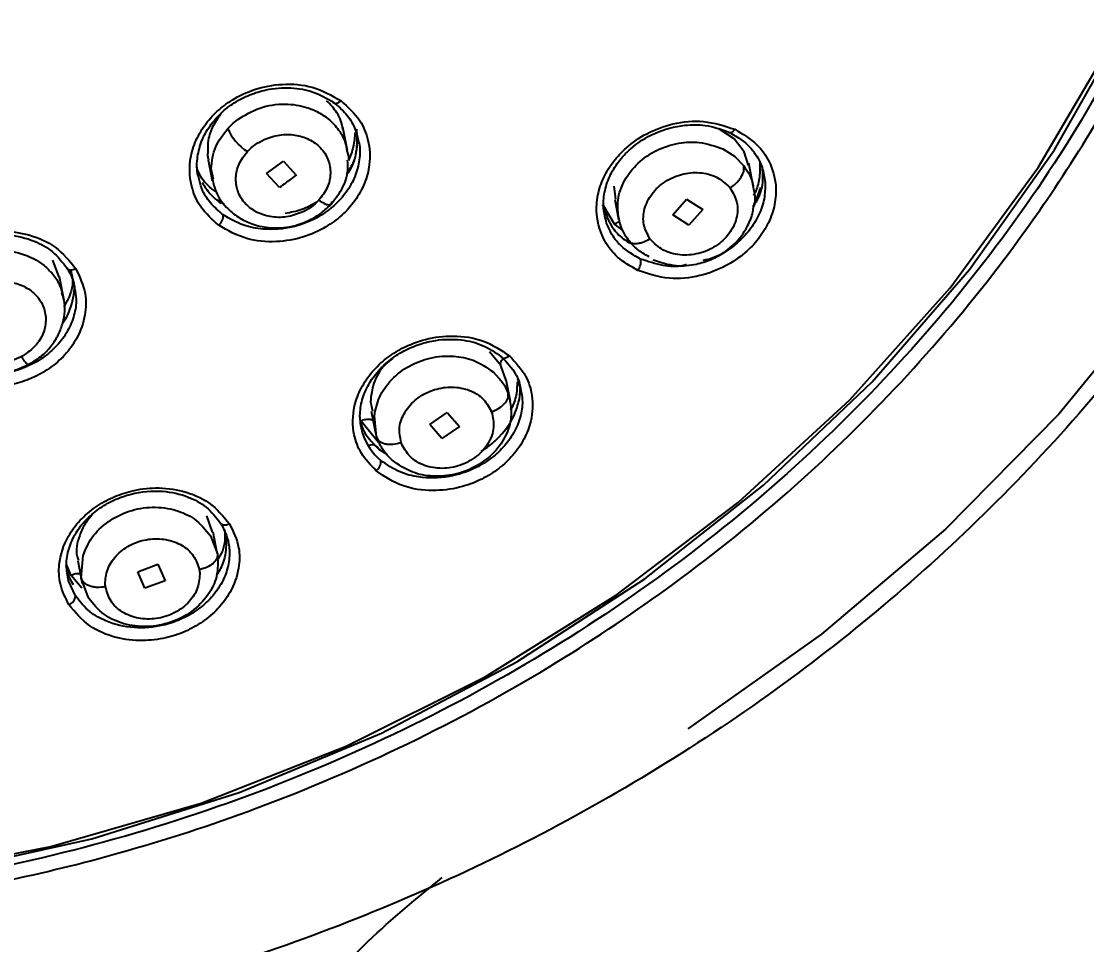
# Model space of a CAD drawing. Header units: millimetres. Extents: x 6110 to 6704, y -2661 to -1821.
# Drawn here: x 6323.57 to 6329.73, y -2186.11 to -2180.77 of the extents above; entities that cross this region are included whole.
import ezdxf

# ---------------------------------------------------------------- set-up
doc = ezdxf.new("R2010")
doc.units = ezdxf.units.MM
doc.header["$LTSCALE"] = 0.1
doc.layers.get('0').update_dxf_attribs({"lineweight": 15})
doc.layers.add('DIM', color=3, linetype='Continuous', lineweight=9)
doc.styles.get("Standard").update_dxf_attribs({"font": 'arial.ttf'})
doc.dimstyles.new('ISO-25', dxfattribs={"dimtxt": 2.5, "dimasz": 2.5, "dimexe": 1.25, "dimexo": 0.625, "dimtad": 1, "dimlfac": 5, "dimtxsty": 'Standard', "dimcen": 2.5, "dimadec": 0, "dimazin": 0, "dimtfac": 1, "dimtmove": 0, "dimatfit": 3, "dimfxl": 0, "dimarcsym": 0})

# ---------------------------------------------------------------- blocks, each defined once
blk = doc.blocks.new('*D49')
at = {"layer": 'Defpoints', "color": 0}
for p in [(6307.9519, -2080.7498), (6411.4918, -2580.4433), (6420.3266, -2580.4433)]:
    blk.add_point(p, dxfattribs=at)
at = {"layer": 'DIM', "color": 0, "lineweight": -2}
for p, q in [((6308.5769, -2080.7498), (6421.5766, -2080.7498)), ((6420.3266, -2084.7498), (6420.3266, -2576.4433)), ((6412.1168, -2580.4433), (6421.5766, -2580.4433))]:
    blk.add_line(p, q, dxfattribs=at)
at = {"layer": 'DIM', "color": 0}
for points in [[(6419.6599, -2084.7498), (6420.9932, -2084.7498), (6420.3266, -2080.7498)], [(6419.6599, -2576.4433), (6420.9932, -2576.4433), (6420.3266, -2580.4433)]]:
    blk.add_solid(points, dxfattribs=at)
at = {"layer": 'DIM', "color": 0, "insert": (6417.0795, -2330.5966), "char_height": 4, "attachment_point": 5, "rotation": 90}
blk.add_mtext('(2280)', dxfattribs=at)

msp = doc.modelspace()

# ---------------------------------------------------------------- linework, layer by layer
at = {"linetype": 'Continuous', "lineweight": 25}
for p, q in [((6324.795, -2181.3614), (6324.825, -2181.3371)), ((6324.7661, -2181.3898), (6324.795, -2181.3614)), ((6325.4578, -2181.5175), (6325.4313, -2181.3816)), ((6327.6926, -2181.449), (6327.6041, -2181.3913)), ((6327.7511, -2181.524), (6327.6926, -2181.449)), ((6327.6269, -2181.508), (6327.6939, -2181.5504)), ((6327.7751, -2181.6036), (6327.7511, -2181.524)), ((6324.6531, -2181.5709), (6324.6768, -2181.6919)), ((6324.9902, -2181.6504), (6325.0877, -2181.5782)), ((6325.0872, -2181.5783), (6325.1622, -2181.6585)), ((6327.6939, -2181.5504), (6327.7477, -2181.6054)), ((6324.6826, -2181.6823), (6324.6696, -2181.6234)), ((6325.0652, -2181.7307), (6324.9902, -2181.6504)), ((6327.8041, -2181.7302), (6327.7766, -2181.5898)), ((6326.9979, -2181.7237), (6327.0066, -2181.7985)), ((6327.6697, -2181.7335), (6327.666, -2181.7289)), ((6327.8096, -2181.8309), (6327.8471, -2181.7307)), ((6324.7477, -2181.8292), (6324.705, -2181.8043)), ((6327.0024, -2181.7991), (6327.0252, -2181.916)), ((6327.3381, -2181.8884), (6327.4176, -2181.7986)), ((6327.4173, -2181.7985), (6327.5112, -2181.8585)), ((6327.0004, -2181.9434), (6326.9392, -2181.839)), ((6327.4317, -2181.9483), (6327.3379, -2181.8882)), ((6327.5112, -2181.8584), (6327.4316, -2181.9482)), ((6327.0461, -2181.9746), (6327.0004, -2181.9434)), ((6327.0738, -2182.0249), (6327.0789, -2182.0318)), ((6323.7911, -2182.2478), (6323.7558, -2182.1498)), ((6323.8208, -2182.3825), (6323.7943, -2182.2468)), ((6326.3437, -2182.7583), (6326.2785, -2182.6809)), ((6326.3756, -2182.8455), (6326.3437, -2182.7583)), ((6326.3013, -2182.7976), (6326.3325, -2182.8328)), ((6326.3993, -2182.9666), (6326.3749, -2182.8417)), ((6325.5903, -2182.9686), (6325.6023, -2183.0222)), ((6325.5953, -2183.0237), (6325.6196, -2183.148)), ((6325.6265, -2183.1717), (6325.6133, -2183.0496)), ((6325.9332, -2183.0996), (6326.0348, -2183.0307)), ((6326.0346, -2183.0306), (6326.1047, -2183.1114)), ((6326.2908, -2183.0268), (6326.2887, -2183.0215)), ((6325.6373, -2183.2029), (6325.5359, -2183.0782)), ((6326.0031, -2183.1803), (6325.9331, -2183.0994)), ((6326.1047, -2183.1113), (6326.003, -2183.1802)), ((6325.6265, -2183.1717), (6325.6293, -2183.1796)), ((6325.6383, -2183.2421), (6325.6846, -2183.2718)), ((6324.6782, -2183.7226), (6324.6441, -2183.6272)), ((6324.6669, -2183.7439), (6324.7065, -2183.847)), ((6324.7056, -2183.8425), (6324.682, -2183.7214)), ((6323.9193, -2183.9876), (6323.9298, -2183.8572)), ((6323.8612, -2183.973), (6323.8349, -2183.9086)), ((6323.8992, -2183.8868), (6323.925, -2184.0192)), ((6324.2453, -2183.9508), (6324.362, -2183.9074)), ((6324.3619, -2183.9072), (6324.4033, -2184.0028)), ((6323.9221, -2184.0457), (6323.8612, -2183.973)), ((6323.9606, -2184.1015), (6323.9193, -2183.9876)), ((6324.2866, -2184.0461), (6324.2453, -2183.9505)), ((6323.8852, -2184.0896), (6323.8464, -2184.0036)), ((6324.4034, -2184.0027), (6324.2865, -2184.0461))]:
    msp.add_line(p, q, dxfattribs=at)
at = {"linetype": 'Continuous', "lineweight": 25, "flags": 128}
for points in [[(6331.8528, -2175.2653), (6331.9138, -2175.6172), (6332.0001, -2176.485), (6331.997, -2177.3594), (6331.9044, -2178.2328), (6331.7233, -2179.0979), (6331.4551, -2179.9469), (6331.1022, -2180.7726), (6330.6676, -2181.5679), (6330.1551, -2182.3259), (6329.5692, -2183.0399), (6328.9148, -2183.7038), (6328.1978, -2184.3119), (6327.4242, -2184.8589)], [(6321.9571, -2185.804), (6322.856, -2185.7117), (6323.7439, -2185.5388), (6324.6117, -2185.2869), (6325.451, -2184.9586), (6326.2534, -2184.5572), (6327.0109, -2184.0865), (6327.716, -2183.5514), (6328.3617, -2182.9572), (6328.9416, -2182.3096), (6329.4498, -2181.6152), (6329.8814, -2180.8809), (6330.232, -2180.114), (6330.4983, -2179.322), (6330.6774, -2178.5129), (6330.7677, -2177.6947), (6330.7683, -2176.8755), (6330.6791, -2176.0636), (6330.6414, -2175.8555)], [(6313.5416, -2181.4271), (6313.9653, -2182.1247), (6314.4638, -2182.7785), (6315.0323, -2183.3822), (6315.6654, -2183.93), (6316.3569, -2184.4166), (6317.1002, -2184.8373), (6317.8881, -2185.1881), (6318.713, -2185.4656), (6319.567, -2185.6672), (6320.4419, -2185.7908), (6321.3292, -2185.8353), (6322.2204, -2185.8003), (6323.1069, -2185.686), (6323.9801, -2185.4937), (6324.8318, -2185.2252), (6325.6536, -2184.883), (6326.4376, -2184.4704), (6327.1763, -2183.9914), (6327.8627, -2183.4506), (6328.4899, -2182.8533), (6329.0521, -2182.2052), (6329.5439, -2181.5125), (6329.9604, -2180.7819)], [(6325.4195, -2181.2289), (6325.4128, -2181.2351), (6325.4061, -2181.2401), (6325.3995, -2181.2438), (6325.3934, -2181.2459), (6325.388, -2181.2465), (6325.3834, -2181.2454), (6325.3799, -2181.2428), (6325.3776, -2181.2386)], [(6327.6958, -2181.3943), (6327.6905, -2181.4014), (6327.6849, -2181.4073), (6327.6793, -2181.4117), (6327.6739, -2181.4145), (6327.6689, -2181.4156), (6327.6646, -2181.4149), (6327.661, -2181.4125), (6327.6583, -2181.4085)], [(6323.8879, -2182.2003), (6323.8792, -2182.2042), (6323.8706, -2182.2069), (6323.8624, -2182.2084), (6323.8549, -2182.2085), (6323.8484, -2182.2074), (6323.8432, -2182.205), (6323.8394, -2182.2015), (6323.8372, -2182.1969)], [(6326.3938, -2182.7033), (6326.3865, -2182.709), (6326.3792, -2182.7134), (6326.372, -2182.7165), (6326.3653, -2182.718), (6326.3593, -2182.718), (6326.3543, -2182.7164), (6326.3504, -2182.7133), (6326.3478, -2182.7088)], [(6324.7764, -2183.6742), (6324.7677, -2183.678), (6324.759, -2183.6806), (6324.7507, -2183.6819), (6324.7431, -2183.6819), (6324.7365, -2183.6805), (6324.7311, -2183.6778), (6324.7271, -2183.674), (6324.7247, -2183.6691)]]:
    msp.add_lwpolyline(points, dxfattribs=at)
at = {"linetype": 'Continuous', "lineweight": 25}
for centre, radius, start, end in [((6325.0266, -2181.2818), 0.282, 202.51815, 238.59577), ((6324.7007, -2181.8313), 0.0274, 16.86743, 80.88515), ((6324.6667, -2181.893), 0.073, 310.02082, 3.57697), ((6327.0735, -2182.1593), 0.0797, 321.06434, 10.99055), ((6325.8636, -2183.0503), 0.3337, 197.28682, 230.45), ((6325.6002, -2183.2596), 0.042, 24.69898, 113.66074), ((6325.586, -2183.3132), 0.0653, 304.57234, 4.95099), ((6323.9032, -2184.0474), 0.0855, 82.76304, 119.40663), ((6323.8304, -2184.0884), 0.0549, 288.35458, 358.78863)]:
    msp.add_arc(centre, radius, start, end, dxfattribs=at)
for points, knots in [([(6322.0888, -2167.9566), (6322.5399, -2167.9721), (6323.4501, -2168.0035), (6324.8965, -2168.2792), (6326.4055, -2168.7808), (6327.8861, -2169.5637), (6329.2039, -2170.5755), (6330.2972, -2171.7696), (6331.1552, -2173.1344), (6331.738, -2174.606), (6332.0396, -2176.1695), (6332.046, -2177.7528), (6331.7572, -2179.3387), (6331.1866, -2180.8551), (6330.3399, -2182.2852), (6329.2566, -2183.5636), (6327.9474, -2184.6755), (6326.4733, -2185.5721), (6324.8497, -2186.2386), (6323.1116, -2186.6783), (6321.9071, -2186.7351), (6321.293, -2186.764)], [0, 0, 0, 0, 0.041773, 0.084286, 0.13721, 0.19167, 0.244595, 0.299054, 0.351979, 0.406439, 0.459364, 0.513823, 0.566748, 0.621208, 0.674132, 0.728592, 0.781517, 0.835976, 0.888901, 0.94336, 1, 1, 1, 1]), ([(6321.3809, -2185.9566), (6321.6045, -2185.9521), (6322.0959, -2185.9424), (6322.797, -2185.8645), (6323.4932, -2185.741), (6324.1897, -2185.5701), (6324.9737, -2185.3151), (6325.8098, -2184.9581), (6326.6008, -2184.5285), (6327.3343, -2184.0423), (6328.0041, -2183.5074), (6328.6331, -2182.8998), (6329.1329, -2182.3164), (6329.5485, -2181.7439), (6329.8717, -2181.2236), (6330.1389, -2180.7127), (6330.3732, -2180.1857), (6330.5602, -2179.6697), (6330.701, -2179.1712), (6330.8106, -2178.68), (6330.8941, -2178.1625), (6330.919, -2177.7697), (6330.9307, -2177.586)], [0, 0, 0, 0, 0.0464086, 0.1019943, 0.1457751, 0.1926353, 0.2502527, 0.3164034, 0.3813084, 0.4380493, 0.5012503, 0.5626126, 0.6246974, 0.6667243, 0.7164237, 0.7588041, 0.7939083, 0.8444623, 0.8813604, 0.9103249, 0.9580831, 1, 1, 1, 1]), ([(6324.7137, -2181.9489), (6324.6765, -2181.9158), (6324.6085, -2181.8554), (6324.5501, -2181.7256), (6324.5397, -2181.5945), (6324.5733, -2181.4694), (6324.6279, -2181.3715), (6324.7014, -2181.2891), (6324.798, -2181.2161), (6324.925, -2181.1567), (6325.0861, -2181.1268), (6325.2661, -2181.1417), (6325.3667, -2181.1989), (6325.4195, -2181.2289)], [0, 0, 0, 0, 0.101929, 0.185933, 0.299556, 0.376403, 0.449663, 0.519328, 0.585392, 0.672932, 0.771234, 0.880251, 1, 1, 1, 1]), ([(6324.5989, -2181.6742), (6324.5963, -2181.6658), (6324.5845, -2181.6273), (6324.5887, -2181.5534), (6324.6124, -2181.46), (6324.6595, -2181.3745), (6324.7235, -2181.3005), (6324.8019, -2181.2392), (6324.8911, -2181.1931), (6325.0022, -2181.159), (6325.1292, -2181.1493), (6325.2665, -2181.1731), (6325.3399, -2181.2164), (6325.3776, -2181.2386)], [0, 0, 0, 0, 0.026291, 0.120614, 0.213531, 0.302305, 0.387212, 0.471886, 0.557565, 0.640095, 0.76293, 0.8782, 1, 1, 1, 1]), ([(6325.4195, -2181.2289), (6325.4596, -2181.2652), (6325.5312, -2181.3299), (6325.5843, -2181.4616), (6325.592, -2181.5872), (6325.5607, -2181.7076), (6325.505, -2181.807), (6325.4281, -2181.8929), (6325.3282, -2181.9661), (6325.1995, -2182.0235), (6325.0412, -2182.0508), (6324.8647, -2182.0349), (6324.7656, -2181.9785), (6324.7137, -2181.9489)], [0, 0, 0, 0, 0.110615, 0.197326, 0.298405, 0.374494, 0.45069, 0.521648, 0.592574, 0.678268, 0.774745, 0.881979, 1, 1, 1, 1]), ([(6324.825, -2181.3371), (6324.8656, -2181.3126), (6324.9487, -2181.2623), (6325.0921, -2181.242), (6325.208, -2181.2596), (6325.2936, -2181.2957), (6325.3606, -2181.3418), (6325.4124, -2181.4024), (6325.4463, -2181.4633), (6325.4517, -2181.5026), (6325.4539, -2181.5183)], [0, 0, 0, 0, 0.173432, 0.355308, 0.512328, 0.607458, 0.713486, 0.83385, 0.933817, 1, 1, 1, 1]), ([(6325.4319, -2181.3953), (6325.4285, -2181.3783), (6325.4217, -2181.3447), (6325.3923, -2181.2868), (6325.3588, -2181.2518), (6325.3373, -2181.2294)], [0, 0, 0, 0, 0.2689149, 0.5318442, 1, 1, 1, 1]), ([(6325.3776, -2181.2386), (6325.4028, -2181.2599), (6325.4532, -2181.3025), (6325.5015, -2181.3793), (6325.5146, -2181.4349), (6325.5205, -2181.4597)], [0, 0, 0, 0, 0.356124, 0.712273, 1, 1, 1, 1]), ([(6324.7315, -2181.2982), (6324.7134, -2181.3231), (6324.6772, -2181.3726), (6324.6494, -2181.4531), (6324.65, -2181.5052), (6324.6503, -2181.5294)], [0, 0, 0, 0, 0.350078, 0.697359, 1, 1, 1, 1]), ([(6324.6696, -2181.6234), (6324.6745, -2181.5798), (6324.684, -2181.4957), (6324.7394, -2181.4242), (6324.7661, -2181.3898)], [0, 0, 0, 0, 0.518299, 1, 1, 1, 1]), ([(6325.5092, -2181.3928), (6325.5118, -2181.4373), (6325.5164, -2181.5197), (6325.4863, -2181.6136), (6325.4541, -2181.6535), (6325.4515, -2181.6566)], [0, 0, 0, 0, 0.518394, 0.961468, 1, 1, 1, 1]), ([(6325.4543, -2181.6479), (6325.4693, -2181.6261), (6325.5018, -2181.5788), (6325.5142, -2181.4965), (6325.521, -2181.4316), (6325.5084, -2181.3993), (6325.5063, -2181.394)], [0, 0, 0, 0, 0.274862, 0.595415, 0.932692, 1, 1, 1, 1]), ([(6327.1355, -2182.2094), (6327.0944, -2182.1859), (6327.0183, -2182.1425), (6326.9317, -2182.031), (6326.8924, -2181.9057), (6326.9005, -2181.7767), (6326.9347, -2181.673), (6326.9918, -2181.5795), (6327.0742, -2181.4915), (6327.1895, -2181.4119), (6327.3436, -2181.355), (6327.5257, -2181.3376), (6327.6373, -2181.3748), (6327.6958, -2181.3943)], [0, 0, 0, 0, 0.095996, 0.177913, 0.298894, 0.374666, 0.447729, 0.518075, 0.585697, 0.672417, 0.770398, 0.879589, 1, 1, 1, 1]), ([(6326.9555, -2181.9364), (6326.9483, -2181.9088), (6326.9334, -2181.8518), (6326.94, -2181.7592), (6326.9694, -2181.6667), (6327.021, -2181.5809), (6327.1047, -2181.491), (6327.2343, -2181.4075), (6327.3887, -2181.3669), (6327.5366, -2181.3664), (6327.6149, -2181.3935), (6327.6583, -2181.4085)], [0, 0, 0, 0, 0.089407, 0.184305, 0.278783, 0.371194, 0.461695, 0.607621, 0.764631, 0.869449, 1, 1, 1, 1]), ([(6327.6958, -2181.3943), (6327.742, -2181.4214), (6327.8247, -2181.47), (6327.9049, -2181.5862), (6327.9384, -2181.7063), (6327.931, -2181.8284), (6327.8955, -2181.933), (6327.8365, -2182.0288), (6327.7531, -2182.1154), (6327.639, -2182.1926), (6327.4889, -2182.248), (6327.3073, -2182.2663), (6327.1949, -2182.229), (6327.1355, -2182.2094)], [0, 0, 0, 0, 0.108631, 0.194826, 0.299315, 0.374762, 0.450157, 0.520778, 0.591354, 0.673529, 0.769049, 0.877865, 1, 1, 1, 1]), ([(6325.5205, -2181.4597), (6325.5221, -2181.4649), (6325.5329, -2181.5001), (6325.5287, -2181.572), (6325.5049, -2181.6683), (6325.4543, -2181.7584), (6325.3848, -2181.8355), (6325.2843, -2181.9093), (6325.143, -2181.967), (6324.9876, -2181.9784), (6324.8469, -2181.9517), (6324.7776, -2181.9108), (6324.7396, -2181.8884)], [0, 0, 0, 0, 0.016328, 0.111421, 0.208654, 0.303082, 0.394782, 0.483837, 0.624524, 0.774505, 0.876497, 1, 1, 1, 1]), ([(6324.8797, -2181.5225), (6324.8938, -2181.5088), (6324.9218, -2181.4815), (6324.9578, -2181.4628), (6324.9757, -2181.4535)], [0, 0, 0, 0, 0.499962, 1, 1, 1, 1]), ([(6324.9757, -2181.4535), (6325.0053, -2181.4429), (6325.0635, -2181.4219), (6325.1555, -2181.4237), (6325.2383, -2181.4492), (6325.306, -2181.4985), (6325.3505, -2181.5676), (6325.3642, -2181.6488), (6325.3468, -2181.7331), (6325.3104, -2181.7808), (6325.2922, -2181.8046)], [0, 0, 0, 0, 0.1253923, 0.2471178, 0.3674095, 0.4899305, 0.6170113, 0.7453344, 0.8729764, 1, 1, 1, 1]), ([(6325.5015, -2181.4126), (6325.4997, -2181.4404), (6325.4962, -2181.4955), (6325.4741, -2181.5486), (6325.4632, -2181.5748)], [0, 0, 0, 0, 0.505728, 1, 1, 1, 1]), ([(6327.0241, -2181.897), (6327.0211, -2181.8659), (6327.0145, -2181.796), (6327.0549, -2181.6867), (6327.1329, -2181.5864), (6327.2426, -2181.5103), (6327.3668, -2181.4703), (6327.5029, -2181.4632), (6327.5826, -2181.492), (6327.6269, -2181.508)], [0, 0, 0, 0, 0.118145, 0.266523, 0.410946, 0.553716, 0.704288, 0.835666, 1, 1, 1, 1]), ([(6327.6583, -2181.4085), (6327.6984, -2181.4312), (6327.7504, -2181.4605), (6327.793, -2181.5078), (6327.8251, -2181.5493), (6327.8583, -2181.6103), (6327.8674, -2181.6718), (6327.8717, -2181.7006)], [0, 0, 0, 0, 0.346415, 0.449207, 0.504623, 0.767773, 1, 1, 1, 1]), ([(6325.1961, -2181.8736), (6325.1661, -2181.8843), (6325.106, -2181.9059), (6325.0101, -2181.9029), (6324.9243, -2181.8736), (6324.8583, -2181.8201), (6324.8188, -2181.7507), (6324.8085, -2181.6731), (6324.8262, -2181.5924), (6324.8617, -2181.546), (6324.8797, -2181.5225)], [0, 0, 0, 0, 0.12707, 0.254778, 0.383158, 0.509833, 0.632002, 0.752274, 0.874295, 1, 1, 1, 1]), ([(6325.4539, -2181.5183), (6325.4602, -2181.5349), (6325.4667, -2181.5519), (6325.4632, -2181.5695), (6325.4632, -2181.5699)], [0, 0, 0, 0, 0.977051, 1, 1, 1, 1]), ([(6324.6503, -2181.5294), (6324.6497, -2181.5354), (6324.6483, -2181.5496), (6324.6527, -2181.5629), (6324.6552, -2181.5704)], [0, 0, 0, 0, 0.426484, 1, 1, 1, 1]), ([(6325.356, -2181.8337), (6325.3808, -2181.8036), (6325.431, -2181.7426), (6325.4644, -2181.648), (6325.4602, -2181.5914), (6325.4588, -2181.5725)], [0, 0, 0, 0, 0.393642, 0.796387, 1, 1, 1, 1]), ([(6327.8405, -2181.578), (6327.8415, -2181.605), (6327.8435, -2181.6589), (6327.8292, -2181.7268), (6327.8104, -2181.7645), (6327.8045, -2181.7764)], [0, 0, 0, 0, 0.408496, 0.814628, 1, 1, 1, 1]), ([(6324.6987, -2181.7562), (6324.6914, -2181.7508), (6324.6396, -2181.7131), (6324.5949, -2181.66), (6324.5865, -2181.6076), (6324.5864, -2181.6069)], [0, 0, 0, 0, 0.140813, 0.989212, 1, 1, 1, 1]), ([(6324.6697, -2181.6396), (6324.6764, -2181.6797), (6324.689, -2181.7551), (6324.7512, -2181.8435), (6324.8223, -2181.9025), (6324.9, -2181.9419), (6324.9936, -2181.9658), (6325.1127, -2181.9653), (6325.2225, -2181.9312), (6325.3092, -2181.8794), (6325.3464, -2181.8425), (6325.3657, -2181.8234)], [0, 0, 0, 0, 0.134475, 0.252994, 0.355339, 0.443954, 0.548186, 0.675468, 0.825648, 0.909834, 1, 1, 1, 1]), ([(6327.2058, -2182.0266), (6327.1915, -2182.0001), (6327.1629, -2181.9475), (6327.1692, -2181.8534), (6327.2124, -2181.7649), (6327.2894, -2181.6933), (6327.3881, -2181.6493), (6327.4942, -2181.6395), (6327.596, -2181.6641), (6327.6425, -2181.7072), (6327.666, -2181.7289)], [0, 0, 0, 0, 0.125261, 0.248647, 0.372148, 0.495812, 0.619113, 0.743206, 0.870567, 1, 1, 1, 1]), ([(6327.6697, -2181.7335), (6327.6815, -2181.7247), (6327.7064, -2181.7061), (6327.7347, -2181.6704), (6327.7513, -2181.6338), (6327.7489, -2181.6147), (6327.7477, -2181.6054)], [0, 0, 0, 0, 0.2328691, 0.488867, 0.7510531, 1, 1, 1, 1]), ([(6327.7477, -2181.6054), (6327.7732, -2181.6415), (6327.8008, -2181.6806), (6327.8022, -2181.7269), (6327.8023, -2181.7304)], [0, 0, 0, 0, 0.924219, 1, 1, 1, 1]), ([(6327.8535, -2181.6068), (6327.8562, -2181.6347), (6327.8616, -2181.692), (6327.8433, -2181.774), (6327.8137, -2181.8235), (6327.8038, -2181.8401)], [0, 0, 0, 0, 0.384864, 0.793238, 1, 1, 1, 1]), ([(6324.7396, -2181.8884), (6324.7139, -2181.8665), (6324.6626, -2181.823), (6324.6159, -2181.748), (6324.6038, -2181.6954), (6324.5989, -2181.6742)], [0, 0, 0, 0, 0.3754303, 0.7470588, 1, 1, 1, 1]), ([(6324.6189, -2181.7025), (6324.6323, -2181.7245), (6324.6603, -2181.7704), (6324.7041, -2181.8052), (6324.7269, -2181.8234)], [0, 0, 0, 0, 0.478054, 1, 1, 1, 1]), ([(6325.1625, -2181.6582), (6325.1465, -2181.6702), (6325.1298, -2181.6825), (6325.1088, -2181.6981), (6325.0924, -2181.7102), (6325.0766, -2181.7219), (6325.065, -2181.7304)], [0, 0, 0, 0, 0.49521, 0.513111, 0.644295, 1, 1, 1, 1]), ([(6327.8717, -2181.7006), (6327.8715, -2181.7329), (6327.871, -2181.7967), (6327.8379, -2181.8913), (6327.7848, -2181.9778), (6327.6992, -2182.065), (6327.6053, -2182.1318), (6327.5318, -2182.1481), (6327.5122, -2182.1524)], [0, 0, 0, 0, 0.171388, 0.338139, 0.500515, 0.658796, 0.909074, 1, 1, 1, 1]), ([(6327.6697, -2181.7335), (6327.6854, -2181.7603), (6327.7165, -2181.8135), (6327.7116, -2181.9101), (6327.6679, -2182.0006), (6327.5891, -2182.0737), (6327.4875, -2182.1179), (6327.3788, -2182.126), (6327.2768, -2182.0983), (6327.2318, -2182.0536), (6327.2093, -2182.0312)], [0, 0, 0, 0, 0.126075, 0.250713, 0.374166, 0.497369, 0.621398, 0.746857, 0.873516, 1, 1, 1, 1]), ([(6327.8023, -2181.7304), (6327.8099, -2181.7635), (6327.8176, -2181.797), (6327.8067, -2181.8301), (6327.8066, -2181.8304)], [0, 0, 0, 0, 0.989687, 1, 1, 1, 1]), ([(6325.2801, -2181.8153), (6325.2524, -2181.8312), (6325.1954, -2181.8639), (6325.1303, -2181.8748), (6325.0969, -2181.8804)], [0, 0, 0, 0, 0.487201, 1, 1, 1, 1]), ([(6325.2922, -2181.8046), (6325.2781, -2181.8183), (6325.25, -2181.8456), (6325.2141, -2181.8643), (6325.1961, -2181.8736)], [0, 0, 0, 0, 0.499962, 1, 1, 1, 1]), ([(6325.2922, -2181.8046), (6325.3023, -2181.8109), (6325.3236, -2181.8241), (6325.3484, -2181.8325), (6325.3564, -2181.8289), (6325.36, -2181.8274)], [0, 0, 0, 0, 0.338848, 0.709299, 1, 1, 1, 1]), ([(6325.36, -2181.8274), (6325.3613, -2181.8272), (6325.3682, -2181.8261), (6325.3675, -2181.8181), (6325.3669, -2181.8116)], [0, 0, 0, 0, 0.196883, 1, 1, 1, 1]), ([(6326.9325, -2181.8309), (6326.9493, -2181.8802), (6326.9757, -2181.9575), (6327.0476, -2182.0283), (6327.0903, -2182.0511), (6327.1054, -2182.0592)], [0, 0, 0, 0, 0.53215, 0.834439, 1, 1, 1, 1]), ([(6327.2221, -2182.1476), (6327.2662, -2182.1624), (6327.3461, -2182.1892), (6327.4655, -2182.1783), (6327.5621, -2182.148), (6327.6541, -2182.0968), (6327.7288, -2182.0251), (6327.7783, -2181.941), (6327.8026, -2181.8797), (6327.804, -2181.8419), (6327.8043, -2181.8321)], [0, 0, 0, 0, 0.187889, 0.340719, 0.454137, 0.575736, 0.742718, 0.844838, 0.959659, 1, 1, 1, 1]), ([(6327.019, -2181.8744), (6327.0244, -2181.9069), (6327.0352, -2181.9724), (6327.0757, -2182.0256), (6327.0961, -2182.0524)], [0, 0, 0, 0, 0.496624, 1, 1, 1, 1]), ([(6327.1517, -2182.1441), (6327.1112, -2182.1212), (6327.0586, -2182.0914), (6327.0159, -2182.0434), (6326.9838, -2182.0021), (6326.9683, -2181.966), (6326.9555, -2181.9364)], [0, 0, 0, 0, 0.4549431, 0.5902358, 0.6634983, 1, 1, 1, 1]), ([(6327.0004, -2181.9434), (6327.0082, -2181.9382), (6327.0189, -2181.9309), (6327.0292, -2181.9276), (6327.032, -2181.9267)], [0, 0, 0, 0, 0.727728, 1, 1, 1, 1]), ([(6322.9592, -2182.6669), (6322.9384, -2182.6241), (6322.9005, -2182.5459), (6322.8981, -2182.404), (6322.9402, -2182.2756), (6323.0204, -2182.1665), (6323.1086, -2182.0901), (6323.2084, -2182.0342), (6323.3257, -2181.9944), (6323.4653, -2181.9774), (6323.6241, -2181.999), (6323.7824, -2182.0694), (6323.8516, -2182.1553), (6323.8879, -2182.2003)], [0, 0, 0, 0, 0.101075, 0.184758, 0.29933, 0.375807, 0.448964, 0.518793, 0.58529, 0.672828, 0.771145, 0.880198, 1, 1, 1, 1]), ([(6322.9606, -2182.5363), (6322.9533, -2182.5018), (6322.9394, -2182.4356), (6322.9567, -2182.3348), (6322.9961, -2182.2452), (6323.0547, -2182.168), (6323.1286, -2182.1031), (6323.2169, -2182.0517), (6323.341, -2182.0082), (6323.4933, -2181.9957), (6323.6433, -2182.0324), (6323.7621, -2182.0998), (6323.8115, -2182.1636), (6323.8372, -2182.1969)], [0, 0, 0, 0, 0.091026, 0.174279, 0.254835, 0.328686, 0.39996, 0.476057, 0.551759, 0.682896, 0.798246, 0.894709, 1, 1, 1, 1]), ([(6327.0738, -2182.0249), (6327.078, -2182.0328), (6327.0845, -2182.045), (6327.1039, -2182.0526), (6327.122, -2182.0548), (6327.1427, -2182.0527), (6327.1709, -2182.0455), (6327.1921, -2182.034), (6327.2058, -2182.0266)], [0, 0, 0, 0, 0.243272, 0.37373, 0.506245, 0.637839, 0.765652, 1, 1, 1, 1]), ([(6327.2093, -2182.0312), (6327.2087, -2182.0304), (6327.2075, -2182.0289), (6327.2064, -2182.0273), (6327.2058, -2182.0266)], [0, 0, 0, 0, 0.5002718, 1, 1, 1, 1]), ([(6323.3063, -2182.118), (6323.3531, -2182.1073), (6323.4488, -2182.0853), (6323.5882, -2182.1106), (6323.6879, -2182.1634), (6323.7518, -2182.2248), (6323.7913, -2182.28), (6323.8031, -2182.3216), (6323.808, -2182.339)], [0, 0, 0, 0, 0.219669, 0.45003, 0.648912, 0.769403, 0.903697, 1, 1, 1, 1]), ([(6323.8879, -2182.2003), (6323.9101, -2182.2475), (6323.9497, -2182.3316), (6323.9461, -2182.4735), (6323.9036, -2182.5954), (6323.8278, -2182.7002), (6323.7381, -2182.7776), (6323.6343, -2182.8356), (6323.5144, -2182.8745), (6323.3742, -2182.8896), (6323.2186, -2182.8666), (6323.0632, -2182.7964), (6322.9949, -2182.7114), (6322.9592, -2182.6669)], [0, 0, 0, 0, 0.11067, 0.197347, 0.298089, 0.373904, 0.449828, 0.520701, 0.591542, 0.677349, 0.774037, 0.881577, 1, 1, 1, 1]), ([(6323.8372, -2182.1969), (6323.8532, -2182.2247), (6323.8744, -2182.2615), (6323.879, -2182.3028), (6323.8801, -2182.3129)], [0, 0, 0, 0, 0.75539, 1, 1, 1, 1]), ([(6327.418, -2182.1768), (6327.4113, -2182.1787), (6327.3664, -2182.1911), (6327.2713, -2182.1833), (6327.1944, -2182.1581), (6327.1517, -2182.1441)], [0, 0, 0, 0, 0.071775, 0.485541, 1, 1, 1, 1]), ([(6323.812, -2182.5129), (6323.8182, -2182.5045), (6323.8431, -2182.4704), (6323.8707, -2182.3875), (6323.8881, -2182.3026), (6323.8692, -2182.2545), (6323.8668, -2182.2485)], [0, 0, 0, 0, 0.105629, 0.424608, 0.928974, 1, 1, 1, 1]), ([(6323.8571, -2182.2098), (6323.8592, -2182.2159), (6323.8765, -2182.2636), (6323.8649, -2182.3416), (6323.8293, -2182.4017), (6323.8179, -2182.4209)], [0, 0, 0, 0, 0.089803, 0.708564, 1, 1, 1, 1]), ([(6323.8801, -2182.3129), (6323.8842, -2182.3336), (6323.8941, -2182.3845), (6323.8807, -2182.4693), (6323.844, -2182.5616), (6323.7821, -2182.6458), (6323.7011, -2182.7159), (6323.6074, -2182.7678), (6323.4867, -2182.8071), (6323.335, -2182.8185), (6323.1884, -2182.7811), (6323.0705, -2182.7117), (6323.0235, -2182.6509), (6322.9978, -2182.6176)], [0, 0, 0, 0, 0.056376, 0.138079, 0.221304, 0.30628, 0.388798, 0.468922, 0.546727, 0.670256, 0.801917, 0.891503, 1, 1, 1, 1]), ([(6323.4225, -2182.2752), (6323.4537, -2182.2743), (6323.5151, -2182.2725), (6323.5984, -2182.3028), (6323.6639, -2182.3529), (6323.7062, -2182.4211), (6323.7196, -2182.5008), (6323.7, -2182.5825), (6323.6509, -2182.6575), (6323.5988, -2182.6916), (6323.5728, -2182.7087)], [0, 0, 0, 0, 0.125392, 0.247118, 0.36741, 0.489931, 0.617011, 0.745334, 0.872976, 1, 1, 1, 1]), ([(6323.6088, -2182.7568), (6323.6354, -2182.7411), (6323.6872, -2182.7106), (6323.747, -2182.6484), (6323.7898, -2182.5813), (6323.8211, -2182.4935), (6323.8315, -2182.4092), (6323.8117, -2182.3535), (6323.8066, -2182.3394)], [0, 0, 0, 0, 0.176912, 0.344262, 0.501917, 0.64953, 0.911123, 1, 1, 1, 1]), ([(6323.0322, -2182.5103), (6323.0326, -2182.5153), (6323.0349, -2182.5465), (6323.0572, -2182.6031), (6323.1028, -2182.6765), (6323.1746, -2182.7409), (6323.2691, -2182.7883), (6323.382, -2182.81), (6323.5067, -2182.8019), (6323.5825, -2182.7677), (6323.6215, -2182.7501)], [0, 0, 0, 0, 0.020419, 0.129155, 0.250753, 0.383073, 0.524387, 0.674305, 0.832743, 1, 1, 1, 1]), ([(6325.6231, -2183.367), (6325.5916, -2183.3344), (6325.5334, -2183.2739), (6325.4857, -2183.1445), (6325.4866, -2183.0126), (6325.5331, -2182.8886), (6325.5963, -2182.7953), (6325.678, -2182.7175), (6325.7818, -2182.651), (6325.9138, -2182.6006), (6326.0754, -2182.5814), (6326.2514, -2182.6076), (6326.3448, -2182.6704), (6326.3938, -2182.7033)], [0, 0, 0, 0, 0.0959958, 0.1779129, 0.2988942, 0.3746658, 0.4477291, 0.5180754, 0.5856965, 0.6724169, 0.7703981, 0.8795889, 1, 1, 1, 1]), ([(6325.545, -2183.1495), (6325.5384, -2183.1199), (6325.5253, -2183.0613), (6325.5369, -2182.9681), (6325.5706, -2182.8789), (6325.6253, -2182.7982), (6325.6962, -2182.7291), (6325.7809, -2182.673), (6325.8735, -2182.6336), (6325.9865, -2182.607), (6326.1117, -2182.6053), (6326.2452, -2182.6374), (6326.3128, -2182.6844), (6326.3478, -2182.7088)], [0, 0, 0, 0, 0.087473, 0.173726, 0.260517, 0.343007, 0.422703, 0.503436, 0.585153, 0.658883, 0.776838, 0.884299, 1, 1, 1, 1]), ([(6323.5728, -2182.7087), (6323.5545, -2182.7173), (6323.5181, -2182.7346), (6323.4779, -2182.7412), (6323.4578, -2182.7445)], [0, 0, 0, 0, 0.499962, 1, 1, 1, 1]), ([(6323.5728, -2182.7087), (6323.5793, -2182.7178), (6323.5929, -2182.737), (6323.6079, -2182.7524), (6323.6124, -2182.7519), (6323.6142, -2182.7517)], [0, 0, 0, 0, 0.354757, 0.7426, 1, 1, 1, 1]), ([(6325.7205, -2182.7167), (6325.7055, -2182.7284), (6325.6546, -2182.7684), (6325.6041, -2182.8586), (6325.5948, -2182.933), (6325.5903, -2182.9686)], [0, 0, 0, 0, 0.178899, 0.607904, 1, 1, 1, 1]), ([(6325.6133, -2183.0496), (6325.6205, -2183.0137), (6325.6356, -2182.9387), (6325.7083, -2182.8369), (6325.8118, -2182.7574), (6325.9378, -2182.709), (6326.0669, -2182.6993), (6326.1974, -2182.7246), (6326.2642, -2182.7715), (6326.3013, -2182.7976)], [0, 0, 0, 0, 0.1345102, 0.2801345, 0.4218781, 0.5619983, 0.7097762, 0.8387162, 1, 1, 1, 1]), ([(6326.3938, -2182.7033), (6326.4289, -2182.7407), (6326.4919, -2182.8078), (6326.532, -2182.9404), (6326.5273, -2183.0656), (6326.4836, -2183.1832), (6326.4189, -2183.2771), (6326.3347, -2183.3566), (6326.2304, -2183.4215), (6326.1002, -2183.4699), (6325.9428, -2183.4885), (6325.7671, -2183.4633), (6325.6729, -2183.4003), (6325.6231, -2183.367)], [0, 0, 0, 0, 0.108631, 0.194826, 0.299315, 0.374762, 0.450157, 0.520778, 0.591354, 0.673529, 0.769049, 0.877865, 1, 1, 1, 1]), ([(6326.3437, -2182.7583), (6326.3431, -2182.7527), (6326.3422, -2182.744), (6326.3484, -2182.7307), (6326.3522, -2182.7231), (6326.3559, -2182.7195), (6326.3563, -2182.7192)], [0, 0, 0, 0, 0.472427, 0.722235, 0.974261, 1, 1, 1, 1]), ([(6326.3478, -2182.7088), (6326.3786, -2182.7404), (6326.4185, -2182.7814), (6326.4436, -2182.8378), (6326.4553, -2182.868), (6326.4576, -2182.8881), (6326.459, -2182.9013)], [0, 0, 0, 0, 0.565635, 0.733476, 0.82396, 1, 1, 1, 1]), ([(6326.2315, -2183.2522), (6326.237, -2183.2493), (6326.2698, -2183.2317), (6326.3428, -2183.1687), (6326.415, -2183.0746), (6326.4495, -2182.9694), (6326.4613, -2182.8944), (6326.4479, -2182.8515), (6326.4428, -2182.8352)], [0, 0, 0, 0, 0.03318, 0.200008, 0.524897, 0.701062, 0.886122, 1, 1, 1, 1]), ([(6326.3325, -2182.8328), (6326.3393, -2182.84), (6326.3638, -2182.8658), (6326.3771, -2182.898), (6326.3866, -2182.9213)], [0, 0, 0, 0, 0.278305, 1, 1, 1, 1]), ([(6326.4394, -2182.8525), (6326.4384, -2182.875), (6326.4362, -2182.9242), (6326.4207, -2182.9801), (6326.403, -2183.0106), (6326.3998, -2183.0161)], [0, 0, 0, 0, 0.408639, 0.893599, 1, 1, 1, 1]), ([(6326.459, -2182.9013), (6326.4631, -2182.92), (6326.4732, -2182.9664), (6326.4616, -2183.0478), (6326.4283, -2183.1384), (6326.3698, -2183.2234), (6326.2937, -2183.2948), (6326.1871, -2183.3614), (6326.0413, -2183.4099), (6325.8869, -2183.4115), (6325.7506, -2183.3767), (6325.6866, -2183.3322), (6325.6511, -2183.3076)], [0, 0, 0, 0, 0.057083, 0.142422, 0.235331, 0.325726, 0.413748, 0.499551, 0.635226, 0.781311, 0.878794, 1, 1, 1, 1]), ([(6326.3866, -2182.9213), (6326.3962, -2182.9625), (6326.4141, -2183.0391), (6326.3813, -2183.1589), (6326.3121, -2183.2628), (6326.2068, -2183.3445), (6326.0823, -2183.3927), (6325.9534, -2183.4037), (6325.8222, -2183.3801), (6325.7531, -2183.3318), (6325.7153, -2183.3053)], [0, 0, 0, 0, 0.136289, 0.253157, 0.379638, 0.502511, 0.625439, 0.743509, 0.859607, 1, 1, 1, 1]), ([(6325.7675, -2183.2033), (6325.762, -2183.174), (6325.751, -2183.1158), (6325.7852, -2183.0254), (6325.8523, -2182.9492), (6325.9461, -2182.8974), (6326.0519, -2182.8778), (6326.1544, -2182.8934), (6326.2426, -2182.9415), (6326.2733, -2182.9947), (6326.2887, -2183.0215)], [0, 0, 0, 0, 0.1252615, 0.2486469, 0.3721478, 0.4958125, 0.6191131, 0.7432057, 0.8705671, 1, 1, 1, 1]), ([(6326.2908, -2183.0268), (6326.3044, -2183.021), (6326.3328, -2183.0088), (6326.3666, -2182.9809), (6326.3878, -2182.9494), (6326.387, -2182.9305), (6326.3866, -2182.9213)], [0, 0, 0, 0, 0.232869, 0.488867, 0.751053, 1, 1, 1, 1]), ([(6325.5266, -2183.0528), (6325.5298, -2183.0709), (6325.5333, -2183.0909), (6325.5411, -2183.1104), (6325.5424, -2183.1134), (6325.543, -2183.1149), (6325.5433, -2183.1156), (6325.5435, -2183.116), (6325.5435, -2183.1162), (6325.5436, -2183.1162), (6325.5436, -2183.1162), (6325.5436, -2183.1163), (6325.5437, -2183.1165), (6325.5446, -2183.1186), (6325.5492, -2183.1291), (6325.5721, -2183.1754), (6325.6086, -2183.2122), (6325.6383, -2183.2421)], [0, 0, 0, 0, 0.247394, 0.272303, 0.284831, 0.291113, 0.294258, 0.295832, 0.29662, 0.296718, 0.296767, 0.296777, 0.297167, 0.30065, 0.326889, 0.453318, 1, 1, 1, 1]), ([(6326.2908, -2183.0268), (6326.2975, -2183.0567), (6326.3107, -2183.116), (6326.2771, -2183.2093), (6326.2089, -2183.2874), (6326.113, -2183.3401), (6326.0044, -2183.3593), (6325.9, -2183.3414), (6325.8126, -2183.2902), (6325.7838, -2183.2358), (6325.7694, -2183.2086)], [0, 0, 0, 0, 0.126075, 0.250713, 0.374166, 0.497369, 0.621398, 0.746857, 0.873516, 1, 1, 1, 1]), ([(6325.5359, -2183.0782), (6325.5449, -2183.075), (6325.5587, -2183.0701), (6325.5766, -2183.0684), (6325.5893, -2183.0692), (6325.5992, -2183.0715), (6325.6037, -2183.0743), (6325.6054, -2183.0754)], [0, 0, 0, 0, 0.335671, 0.516839, 0.701997, 0.887155, 1, 1, 1, 1]), ([(6325.6265, -2183.1717), (6325.6303, -2183.1803), (6325.6362, -2183.1934), (6325.6562, -2183.2052), (6325.6753, -2183.2114), (6325.6976, -2183.2141), (6325.7284, -2183.2135), (6325.7522, -2183.2073), (6325.7675, -2183.2033)], [0, 0, 0, 0, 0.243272, 0.37373, 0.506245, 0.637839, 0.765652, 1, 1, 1, 1]), ([(6325.7694, -2183.2086), (6325.7691, -2183.2077), (6325.7684, -2183.206), (6325.7678, -2183.2042), (6325.7675, -2183.2033)], [0, 0, 0, 0, 0.500272, 1, 1, 1, 1]), ([(6323.8477, -2184.1405), (6323.828, -2184.1012), (6323.7916, -2184.0283), (6323.7864, -2183.8905), (6323.8275, -2183.7618), (6323.9092, -2183.6515), (6323.9973, -2183.5754), (6324.098, -2183.5186), (6324.2161, -2183.4782), (6324.3558, -2183.4601), (6324.5139, -2183.4796), (6324.6716, -2183.5469), (6324.7403, -2183.6304), (6324.7764, -2183.6742)], [0, 0, 0, 0, 0.095996, 0.177913, 0.298894, 0.374666, 0.447729, 0.518075, 0.585697, 0.672417, 0.770398, 0.879589, 1, 1, 1, 1]), ([(6323.8464, -2184.0036), (6323.8405, -2183.9736), (6323.8284, -2183.9121), (6323.8445, -2183.8165), (6323.8842, -2183.7273), (6323.9431, -2183.6506), (6324.0175, -2183.5859), (6324.1062, -2183.5343), (6324.2308, -2183.4902), (6324.3833, -2183.4764), (6324.5325, -2183.5108), (6324.6503, -2183.5752), (6324.6991, -2183.6367), (6324.7247, -2183.6691)], [0, 0, 0, 0, 0.0816916, 0.16774, 0.2489624, 0.3238654, 0.3959832, 0.472374, 0.5486257, 0.6808069, 0.7968125, 0.8931595, 1, 1, 1, 1]), ([(6323.985, -2183.6181), (6323.9698, -2183.6362), (6323.9377, -2183.6744), (6323.9014, -2183.7565), (6323.883, -2183.8327), (6323.9006, -2183.8778), (6323.9036, -2183.8855)], [0, 0, 0, 0, 0.224457, 0.47351, 0.910759, 1, 1, 1, 1]), ([(6323.9298, -2183.8572), (6323.9443, -2183.8221), (6323.9751, -2183.748), (6324.0708, -2183.6568), (6324.1941, -2183.595), (6324.3325, -2183.571), (6324.464, -2183.5889), (6324.5865, -2183.6444), (6324.6381, -2183.7084), (6324.6669, -2183.7439)], [0, 0, 0, 0, 0.1321776, 0.2789393, 0.4203786, 0.5610884, 0.7089433, 0.8381758, 1, 1, 1, 1]), ([(6324.7764, -2183.6742), (6324.798, -2183.719), (6324.8368, -2183.7995), (6324.834, -2183.9386), (6324.7912, -2184.0604), (6324.7135, -2184.1648), (6324.624, -2184.2413), (6324.5209, -2184.2988), (6324.4028, -2184.3375), (6324.2655, -2184.354), (6324.1115, -2184.3349), (6323.9538, -2184.2687), (6323.8844, -2184.1849), (6323.8477, -2184.1405)], [0, 0, 0, 0, 0.108634, 0.194831, 0.299323, 0.375934, 0.450142, 0.520765, 0.591343, 0.67352, 0.769042, 0.877862, 1, 1, 1, 1]), ([(6324.7247, -2183.6691), (6324.7441, -2183.7073), (6324.7692, -2183.7568), (6324.7741, -2183.8112), (6324.7752, -2183.8237)], [0, 0, 0, 0, 0.771171, 1, 1, 1, 1]), ([(6324.7486, -2183.7077), (6324.7498, -2183.7499), (6324.7515, -2183.8118), (6324.7159, -2183.868), (6324.7046, -2183.8858)], [0, 0, 0, 0, 0.681629, 1, 1, 1, 1]), ([(6324.0575, -2184.0128), (6324.061, -2183.9838), (6324.068, -2183.926), (6324.1246, -2183.8473), (6324.2071, -2183.7886), (6324.3075, -2183.7579), (6324.4109, -2183.7596), (6324.5028, -2183.7933), (6324.5745, -2183.8546), (6324.5925, -2183.9105), (6324.6016, -2183.9387)], [0, 0, 0, 0, 0.12521, 0.248745, 0.372534, 0.496594, 0.620179, 0.744042, 0.870525, 1, 1, 1, 1]), ([(6324.7005, -2183.9705), (6324.7056, -2183.9637), (6324.7291, -2183.9318), (6324.7582, -2183.8582), (6324.7583, -2183.7927), (6324.7584, -2183.755)], [0, 0, 0, 0, 0.103309, 0.484374, 1, 1, 1, 1]), ([(6324.7752, -2183.8237), (6324.7755, -2183.8304), (6324.7771, -2183.8691), (6324.7666, -2183.9378), (6324.728, -2184.0275), (6324.6677, -2184.1082), (6324.5869, -2184.1774), (6324.4932, -2184.2292), (6324.3725, -2184.2691), (6324.2205, -2184.282), (6324.0748, -2184.247), (6323.9575, -2184.1808), (6323.911, -2184.1221), (6323.8852, -2184.0896)], [0, 0, 0, 0, 0.0192119, 0.1104422, 0.190952, 0.2786026, 0.3638822, 0.4469237, 0.5278711, 0.6558679, 0.7936867, 0.885653, 1, 1, 1, 1]), ([(6324.7065, -2183.847), (6324.7086, -2183.8916), (6324.7124, -2183.9727), (6324.6549, -2184.0903), (6324.5637, -2184.1842), (6324.4383, -2184.249), (6324.2995, -2184.2742), (6324.1645, -2184.2571), (6324.0409, -2184.2015), (6323.9884, -2184.1361), (6323.9606, -2184.1015)], [0, 0, 0, 0, 0.137805, 0.251002, 0.377931, 0.499841, 0.624092, 0.746137, 0.865603, 1, 1, 1, 1]), ([(6324.7065, -2183.847), (6324.7065, -2183.856), (6324.7065, -2183.8747), (6324.6834, -2183.903), (6324.6468, -2183.9265), (6324.6162, -2183.9348), (6324.6016, -2183.9387)], [0, 0, 0, 0, 0.243189, 0.503589, 0.761988, 1, 1, 1, 1]), ([(6323.8305, -2183.913), (6323.8322, -2183.9252), (6323.8374, -2183.9648), (6323.8581, -2183.9998), (6323.8724, -2184.0241)], [0, 0, 0, 0, 0.308201, 1, 1, 1, 1]), ([(6324.0593, -2184.0382), (6324.0434, -2184.0399), (6324.0187, -2184.0426), (6323.9875, -2184.0386), (6323.9654, -2184.0327), (6323.9467, -2184.0239), (6323.9278, -2184.0097), (6323.9226, -2183.9963), (6323.9193, -2183.9876)], [0, 0, 0, 0, 0.239029, 0.368085, 0.5, 0.631915, 0.760971, 1, 1, 1, 1]), ([(6324.6044, -2183.9642), (6324.6017, -2183.9941), (6324.5965, -2184.0536), (6324.5396, -2184.1351), (6324.4557, -2184.1954), (6324.3533, -2184.2266), (6324.2475, -2184.2242), (6324.154, -2184.188), (6324.0833, -2184.1237), (6324.0673, -2184.0667), (6324.0593, -2184.0382)], [0, 0, 0, 0, 0.126117, 0.250838, 0.374368, 0.497567, 0.621469, 0.746731, 0.873258, 1, 1, 1, 1]), ([(6324.6016, -2183.9387), (6324.6022, -2183.9429), (6324.6036, -2183.9514), (6324.6041, -2183.9599), (6324.6044, -2183.9642)], [0, 0, 0, 0, 0.500199, 1, 1, 1, 1]), ([(6324.0593, -2184.0382), (6324.0588, -2184.034), (6324.0578, -2184.0256), (6324.0576, -2184.0171), (6324.0575, -2184.0128)], [0, 0, 0, 0, 0.501251, 1, 1, 1, 1]), ([(6324.0494, -2190.6087), (6324.0386, -2190.375), (6324.0179, -2189.9272), (6324.0637, -2189.2928), (6324.1537, -2188.7361), (6324.3037, -2188.145), (6324.523, -2187.5692), (6324.8275, -2187.0043), (6325.1682, -2186.5207), (6325.5707, -2186.0705), (6325.8608, -2185.8351), (6326.0052, -2185.7179)], [0, 0, 0, 0, 0.11614, 0.222642, 0.318945, 0.404458, 0.540868, 0.649232, 0.763151, 0.882072, 1, 1, 1, 1])]:
    msp.add_open_spline(points, degree=3, knots=knots, dxfattribs=at)
for points in [[(6330.8559, -2177.5669), (6330.833, -2177.8657), (6330.7872, -2178.4632), (6330.5847, -2179.3491), (6330.2868, -2180.2142), (6329.8873, -2181.0486), (6329.3933, -2181.8424), (6328.8101, -2182.5865), (6328.1445, -2183.2722), (6327.4043, -2183.8915), (6326.5981, -2184.4371), (6325.7352, -2184.9029), (6324.8257, -2185.2833), (6323.8802, -2185.5738), (6322.9096, -2185.7716), (6321.9257, -2185.872), (6320.938, -2185.8827), (6320.2894, -2185.8083), (6319.9651, -2185.7711)], [(6327.201, -2182.1309), (6327.1772, -2182.1176), (6327.1297, -2182.091), (6327.0958, -2182.0515), (6327.0789, -2182.0318)], [(6325.7153, -2183.3053), (6325.6968, -2183.2867), (6325.6597, -2183.2495), (6325.6394, -2183.2029), (6325.6293, -2183.1796)]]:
    msp.add_open_spline(points, degree=3, dxfattribs=at)

# ---------------------------------------------------------------- dimensions: what is measured, and where the dimension line sits
at = {"layer": 'DIM'}
dim = msp.add_linear_dim(base=(6420.3266, -2580.4433), p1=(6307.9519, -2080.7498), p2=(6411.4918, -2580.4433), angle=90, text='(2280)', dimstyle='ISO-25', override={"dimtxt": 4, "dimasz": 4, "dimlfac": 4, "dimadec": 1, "dimfxl": 1.25}, dxfattribs=at)
dim.commit()
dim.dimension.update_dxf_attribs({"geometry": '*D49', "text_midpoint": (6420.3266, -2330.5966), "dimtype": 160})

doc.saveas('drawing.dxf')
